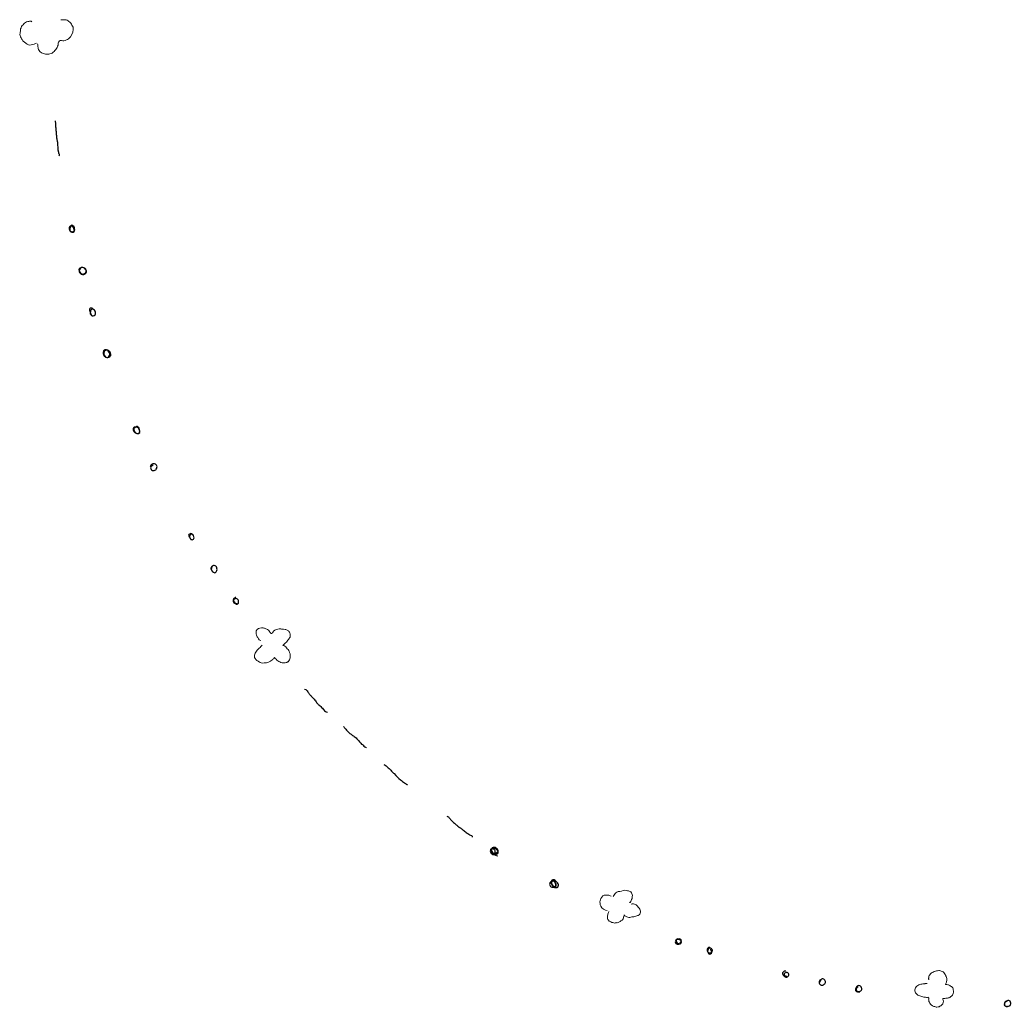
# Model space of a CAD drawing. Header units: millimetres. Extents: x 308.3 to 369, y -220.1 to -160.1.
# Drawn here: x 308.31 to 338.44, y -220.06 to -190.06 of the extents above; entities that cross this region are included whole.
import ezdxf

# ---------------------------------------------------------------- set-up
doc = ezdxf.new("R2010")
doc.units = ezdxf.units.MM
doc.header["$MEASUREMENT"] = 0
doc.layers.add('M-Line', color=7, linetype='Continuous', lineweight=0)

msp = doc.modelspace()

# ---------------------------------------------------------------- linework, layer by layer
at = {"layer": 'M-Line', "color": 18, "lineweight": 13, "true_color": 0x000000}
for points, knots in [([(309.503, -190.705), (309.531, -190.671), (309.613, -190.701), (309.652, -190.694), (309.701, -190.685), (309.757, -190.665), (309.795, -190.633), (309.878, -190.559), (309.933, -190.47), (309.937, -190.358), (309.938, -190.33), (309.936, -190.309), (309.928, -190.283), (309.92, -190.259), (309.907, -190.245), (309.896, -190.222), (309.884, -190.197), (309.884, -190.181), (309.863, -190.16), (309.844, -190.14), (309.826, -190.122), (309.804, -190.107), (309.768, -190.082), (309.727, -190.061), (309.683, -190.06), (309.662, -190.06), (309.642, -190.061), (309.621, -190.06), (309.605, -190.06), (309.562, -190.071), (309.553, -190.06)], [0, 0, 0, 0, 1, 1, 1, 2, 2, 2, 3, 3, 3, 4, 4, 4, 5, 5, 5, 6, 6, 6, 7, 7, 7, 8, 8, 8, 9, 9, 9, 10, 10, 10, 10]), ([(308.672, -190.122), (308.651, -190.086), (308.616, -190.099), (308.586, -190.107), (308.562, -190.114), (308.541, -190.113), (308.517, -190.121), (308.465, -190.139), (308.447, -190.17), (308.412, -190.209), (308.393, -190.232), (308.375, -190.235), (308.364, -190.265), (308.355, -190.287), (308.345, -190.31), (308.337, -190.333), (308.327, -190.367), (308.333, -190.399), (308.326, -190.433), (308.32, -190.459), (308.312, -190.472), (308.313, -190.501), (308.314, -190.553), (308.344, -190.593), (308.367, -190.638), (308.384, -190.671), (308.393, -190.693), (308.424, -190.715), (308.451, -190.734), (308.473, -190.761), (308.501, -190.777), (308.553, -190.806), (308.599, -190.839), (308.66, -190.82), (308.688, -190.811), (308.719, -190.811), (308.747, -190.802), (308.772, -190.794), (308.794, -190.77), (308.821, -190.767)], [0, 0, 0, 0, 1, 1, 1, 2, 2, 2, 3, 3, 3, 4, 4, 4, 5, 5, 5, 6, 6, 6, 7, 7, 7, 8, 8, 8, 9, 9, 9, 10, 10, 10, 11, 11, 11, 12, 12, 12, 13, 13, 13, 13]), ([(308.846, -190.792), (308.863, -190.807), (308.859, -190.828), (308.858, -190.848), (308.858, -190.872), (308.863, -190.882), (308.868, -190.904), (308.873, -190.925), (308.871, -190.939), (308.879, -190.959), (308.888, -190.979), (308.901, -191.005), (308.915, -191.022), (308.972, -191.087), (309.078, -191.102), (309.159, -191.102), (309.212, -191.102), (309.246, -191.098), (309.293, -191.068), (309.339, -191.038), (309.372, -191.009), (309.401, -190.963), (309.428, -190.92), (309.46, -190.879), (309.472, -190.829), (309.479, -190.801), (309.467, -190.726), (309.503, -190.718)], [0, 0, 0, 0, 1, 1, 1, 2, 2, 2, 3, 3, 3, 4, 4, 4, 5, 5, 5, 6, 6, 6, 7, 7, 7, 8, 8, 8, 9, 9, 9, 9]), ([(315.634, -208.924), (315.599, -208.914), (315.571, -208.882), (315.553, -208.852), (315.545, -208.837), (315.535, -208.823), (315.525, -208.809), (315.513, -208.792), (315.511, -208.78), (315.504, -208.761), (315.483, -208.701), (315.478, -208.641), (315.522, -208.59), (315.563, -208.542), (315.643, -208.527), (315.702, -208.538), (315.731, -208.543), (315.764, -208.55), (315.792, -208.563), (315.823, -208.577), (315.862, -208.592), (315.882, -208.62), (315.893, -208.634), (315.901, -208.65), (315.91, -208.664), (315.917, -208.675), (315.931, -208.704), (315.942, -208.711), (315.967, -208.725), (316.005, -208.658), (316.02, -208.641), (316.066, -208.592), (316.131, -208.569), (316.197, -208.569), (316.212, -208.569), (316.231, -208.566), (316.246, -208.568), (316.258, -208.571), (316.267, -208.577), (316.279, -208.577), (316.311, -208.579), (316.341, -208.575), (316.37, -208.583), (316.398, -208.591), (316.428, -208.605), (316.453, -208.62), (316.463, -208.627), (316.481, -208.635), (316.489, -208.643), (316.501, -208.653), (316.511, -208.68), (316.517, -208.695), (316.524, -208.711), (316.527, -208.725), (316.527, -208.742), (316.527, -208.757), (316.532, -208.771), (316.53, -208.786), (316.522, -208.828), (316.5, -208.856), (316.473, -208.888), (316.445, -208.923), (316.419, -208.959), (316.387, -208.991), (316.373, -209.004), (316.36, -209.018), (316.347, -209.032), (316.338, -209.042), (316.318, -209.07), (316.306, -209.074), (316.332, -209.072), (316.343, -209.072), (316.362, -209.09), (316.38, -209.108), (316.402, -209.126), (316.418, -209.146), (316.433, -209.163), (316.445, -209.18), (316.461, -209.197), (316.475, -209.212), (316.494, -209.234), (316.501, -209.253), (316.505, -209.265), (316.505, -209.275), (316.51, -209.288), (316.514, -209.298), (316.523, -209.311), (316.525, -209.321), (316.531, -209.34), (316.527, -209.362), (316.527, -209.381), (316.527, -209.429), (316.526, -209.466), (316.504, -209.509), (316.494, -209.529), (316.483, -209.558), (316.461, -209.568), (316.453, -209.571), (316.444, -209.571), (316.436, -209.575), (316.426, -209.58), (316.419, -209.588), (316.409, -209.592), (316.39, -209.601), (316.36, -209.606), (316.339, -209.6), (316.318, -209.595), (316.301, -209.597), (316.279, -209.594), (316.258, -209.592), (316.233, -209.58), (316.213, -209.572), (316.19, -209.563), (316.176, -209.546), (316.155, -209.536), (316.113, -209.517), (316.08, -209.468), (316.047, -209.437), (316.038, -209.438), (316.034, -209.459), (316.027, -209.466), (316.018, -209.476), (316.007, -209.485), (315.998, -209.495), (315.98, -209.513), (315.959, -209.52), (315.94, -209.536), (315.929, -209.545), (315.92, -209.547), (315.909, -209.554), (315.894, -209.564), (315.889, -209.574), (315.871, -209.579), (315.85, -209.585), (315.827, -209.591), (315.806, -209.595), (315.795, -209.596), (315.784, -209.593), (315.773, -209.594), (315.76, -209.595), (315.748, -209.601), (315.735, -209.603), (315.708, -209.606), (315.67, -209.605), (315.644, -209.596), (315.634, -209.593), (315.621, -209.59), (315.611, -209.586), (315.599, -209.581), (315.596, -209.574), (315.585, -209.567), (315.575, -209.561), (315.562, -209.559), (315.551, -209.553), (315.539, -209.546), (315.528, -209.538), (315.518, -209.528), (315.497, -209.508), (315.477, -209.487), (315.46, -209.464), (315.442, -209.438), (315.441, -209.427), (315.444, -209.398), (315.446, -209.374), (315.444, -209.357), (315.451, -209.333), (315.458, -209.314), (315.467, -209.289), (315.479, -209.271), (315.506, -209.229), (315.548, -209.19), (315.584, -209.156), (315.603, -209.138), (315.62, -209.129), (315.632, -209.106), (315.64, -209.091), (315.66, -209.07), (315.675, -209.065)], [0, 0, 0, 0, 1, 1, 1, 2, 2, 2, 3, 3, 3, 4, 4, 4, 5, 5, 5, 6, 6, 6, 7, 7, 7, 8, 8, 8, 9, 9, 9, 10, 10, 10, 11, 11, 11, 12, 12, 12, 13, 13, 13, 14, 14, 14, 15, 15, 15, 16, 16, 16, 17, 17, 17, 18, 18, 18, 19, 19, 19, 20, 20, 20, 21, 21, 21, 22, 22, 22, 23, 23, 23, 24, 24, 24, 25, 25, 25, 26, 26, 26, 27, 27, 27, 28, 28, 28, 29, 29, 29, 30, 30, 30, 31, 31, 31, 32, 32, 32, 33, 33, 33, 34, 34, 34, 35, 35, 35, 36, 36, 36, 37, 37, 37, 38, 38, 38, 39, 39, 39, 40, 40, 40, 41, 41, 41, 42, 42, 42, 43, 43, 43, 44, 44, 44, 45, 45, 45, 46, 46, 46, 47, 47, 47, 48, 48, 48, 49, 49, 49, 50, 50, 50, 51, 51, 51, 52, 52, 52, 53, 53, 53, 54, 54, 54, 55, 55, 55, 56, 56, 56, 57, 57, 57, 58, 58, 58, 59, 59, 59, 59]), ([(326.346, -216.701), (326.343, -216.668), (326.366, -216.66), (326.384, -216.639), (326.4, -216.619), (326.403, -216.603), (326.426, -216.589), (326.444, -216.577), (326.468, -216.558), (326.489, -216.552), (326.507, -216.547), (326.526, -216.554), (326.544, -216.549), (326.613, -216.532), (326.68, -216.498), (326.755, -216.517), (326.788, -216.526), (326.823, -216.524), (326.854, -216.543), (326.889, -216.563), (326.91, -216.599), (326.923, -216.639), (326.932, -216.666), (326.925, -216.677), (326.919, -216.703), (326.914, -216.723), (326.92, -216.743), (326.914, -216.763), (326.908, -216.782), (326.897, -216.8), (326.89, -216.82), (326.884, -216.837), (326.872, -216.874), (326.855, -216.882), (326.85, -216.88), (326.846, -216.877), (326.842, -216.874)], [0, 0, 0, 0, 1, 1, 1, 2, 2, 2, 3, 3, 3, 4, 4, 4, 5, 5, 5, 6, 6, 6, 7, 7, 7, 8, 8, 8, 9, 9, 9, 10, 10, 10, 11, 11, 11, 12, 12, 12, 12]), ([(326.284, -216.688), (326.256, -216.692), (326.239, -216.666), (326.212, -216.663), (326.198, -216.661), (326.18, -216.663), (326.166, -216.663), (326.136, -216.664), (326.102, -216.66), (326.072, -216.663), (326.011, -216.671), (325.966, -216.746), (325.952, -216.803), (325.942, -216.844), (325.935, -216.86), (325.946, -216.898), (325.956, -216.935), (325.941, -216.965), (325.964, -216.998), (326, -217.053), (326.087, -217.13), (326.16, -217.122)], [0, 0, 0, 0, 1, 1, 1, 2, 2, 2, 3, 3, 3, 4, 4, 4, 5, 5, 5, 6, 6, 6, 7, 7, 7, 7]), ([(326.668, -217.296), (326.651, -217.333), (326.655, -217.372), (326.628, -217.405), (326.61, -217.427), (326.577, -217.44), (326.554, -217.454), (326.529, -217.47), (326.495, -217.489), (326.468, -217.495), (326.456, -217.495), (326.444, -217.494), (326.432, -217.494), (326.423, -217.495), (326.415, -217.499), (326.408, -217.504), (326.385, -217.51), (326.38, -217.503), (326.359, -217.497), (326.336, -217.491), (326.318, -217.495), (326.296, -217.485), (326.279, -217.478), (326.262, -217.469), (326.246, -217.461), (326.215, -217.443), (326.18, -217.406), (326.171, -217.37), (326.164, -217.342), (326.168, -217.287), (326.175, -217.259), (326.179, -217.242), (326.19, -217.225), (326.194, -217.209), (326.198, -217.191), (326.192, -217.172), (326.209, -217.16)], [0, 0, 0, 0, 1, 1, 1, 2, 2, 2, 3, 3, 3, 4, 4, 4, 5, 5, 5, 6, 6, 6, 7, 7, 7, 8, 8, 8, 9, 9, 9, 10, 10, 10, 11, 11, 11, 12, 12, 12, 12]), ([(326.891, -216.936), (326.907, -216.917), (326.936, -216.923), (326.958, -216.924), (326.986, -216.925), (326.993, -216.933), (327.016, -216.946), (327.03, -216.955), (327.044, -216.956), (327.058, -216.968), (327.078, -216.985), (327.09, -217.002), (327.105, -217.023), (327.133, -217.062), (327.169, -217.096), (327.177, -217.147), (327.184, -217.186), (327.159, -217.236), (327.127, -217.26), (327.101, -217.28), (327.065, -217.284), (327.034, -217.294), (327.012, -217.302), (326.988, -217.313), (326.965, -217.318), (326.947, -217.323), (326.929, -217.319), (326.91, -217.322), (326.868, -217.329), (326.829, -217.342), (326.786, -217.327), (326.742, -217.312), (326.696, -217.296), (326.668, -217.259)], [0, 0, 0, 0, 1, 1, 1, 2, 2, 2, 3, 3, 3, 4, 4, 4, 5, 5, 5, 6, 6, 6, 7, 7, 7, 8, 8, 8, 9, 9, 9, 10, 10, 10, 11, 11, 11, 11]), ([(335.936, -219.233), (335.937, -219.22), (335.927, -219.211), (335.926, -219.2), (335.924, -219.189), (335.927, -219.179), (335.929, -219.169), (335.933, -219.145), (335.935, -219.124), (335.946, -219.102), (335.966, -219.066), (335.998, -219.03), (336.035, -219.011), (336.078, -218.988), (336.118, -218.968), (336.167, -218.961), (336.19, -218.957), (336.211, -218.948), (336.234, -218.949), (336.25, -218.949), (336.268, -218.954), (336.285, -218.957), (336.323, -218.963), (336.361, -218.982), (336.385, -219.012), (336.401, -219.032), (336.418, -219.05), (336.427, -219.072), (336.432, -219.084), (336.44, -219.09), (336.447, -219.101), (336.454, -219.111), (336.456, -219.12), (336.46, -219.131), (336.477, -219.176), (336.483, -219.204), (336.476, -219.252), (336.474, -219.269), (336.474, -219.29), (336.469, -219.307), (336.462, -219.328), (336.446, -219.349), (336.443, -219.371), (336.463, -219.38), (336.491, -219.377), (336.513, -219.381), (336.539, -219.386), (336.567, -219.406), (336.591, -219.419), (336.61, -219.429), (336.632, -219.443), (336.647, -219.459), (336.658, -219.47), (336.663, -219.482), (336.669, -219.496), (336.672, -219.501), (336.675, -219.505), (336.677, -219.51), (336.68, -219.521), (336.677, -219.529), (336.677, -219.539), (336.68, -219.564), (336.688, -219.585), (336.684, -219.611), (336.681, -219.638), (336.676, -219.658), (336.662, -219.682), (336.649, -219.703), (336.628, -219.729), (336.607, -219.742), (336.584, -219.756), (336.553, -219.775), (336.526, -219.783), (336.513, -219.787), (336.497, -219.785), (336.483, -219.789), (336.472, -219.792), (336.465, -219.791), (336.454, -219.792), (336.431, -219.793), (336.409, -219.798), (336.386, -219.798), (336.374, -219.798), (336.37, -219.791), (336.364, -219.802), (336.358, -219.812), (336.366, -219.837), (336.369, -219.846), (336.376, -219.872), (336.38, -219.894), (336.373, -219.921), (336.366, -219.946), (336.353, -219.969), (336.334, -219.986), (336.309, -220.009), (336.281, -220.035), (336.25, -220.049), (336.229, -220.059), (336.2, -220.056), (336.178, -220.059), (336.149, -220.062), (336.119, -220.045), (336.09, -220.04), (336.059, -220.034), (336.038, -220.013), (336.011, -219.999), (335.987, -219.987), (335.972, -219.96), (335.962, -219.936), (335.955, -219.92), (335.943, -219.906), (335.938, -219.889), (335.935, -219.873), (335.935, -219.857), (335.931, -219.841), (335.927, -219.827), (335.928, -219.82), (335.93, -219.806), (335.932, -219.789), (335.927, -219.777), (335.927, -219.761), (335.887, -219.769), (335.847, -219.763), (335.806, -219.757), (335.789, -219.754), (335.771, -219.754), (335.755, -219.748), (335.733, -219.739), (335.712, -219.738), (335.69, -219.73), (335.671, -219.724), (335.653, -219.715), (335.634, -219.708), (335.608, -219.698), (335.596, -219.691), (335.575, -219.673), (335.538, -219.645), (335.52, -219.606), (335.513, -219.561), (335.509, -219.536), (335.512, -219.528), (335.521, -219.506), (335.53, -219.487), (335.534, -219.465), (335.546, -219.448), (335.573, -219.411), (335.614, -219.389), (335.657, -219.374), (335.695, -219.361), (335.737, -219.354), (335.777, -219.352), (335.789, -219.351), (335.799, -219.352), (335.811, -219.35), (335.819, -219.349), (335.829, -219.346), (335.837, -219.346), (335.846, -219.345), (335.853, -219.348), (335.861, -219.348), (335.871, -219.347), (335.878, -219.342), (335.887, -219.342)], [0, 0, 0, 0, 1, 1, 1, 2, 2, 2, 3, 3, 3, 4, 4, 4, 5, 5, 5, 6, 6, 6, 7, 7, 7, 8, 8, 8, 9, 9, 9, 10, 10, 10, 11, 11, 11, 12, 12, 12, 13, 13, 13, 14, 14, 14, 15, 15, 15, 16, 16, 16, 17, 17, 17, 18, 18, 18, 19, 19, 19, 20, 20, 20, 21, 21, 21, 22, 22, 22, 23, 23, 23, 24, 24, 24, 25, 25, 25, 26, 26, 26, 27, 27, 27, 28, 28, 28, 29, 29, 29, 30, 30, 30, 31, 31, 31, 32, 32, 32, 33, 33, 33, 34, 34, 34, 35, 35, 35, 36, 36, 36, 37, 37, 37, 38, 38, 38, 39, 39, 39, 40, 40, 40, 41, 41, 41, 42, 42, 42, 43, 43, 43, 44, 44, 44, 45, 45, 45, 46, 46, 46, 47, 47, 47, 48, 48, 48, 49, 49, 49, 50, 50, 50, 51, 51, 51, 52, 52, 52, 53, 53, 53, 54, 54, 54, 54])]:
    msp.add_open_spline(points, degree=3, knots=knots, dxfattribs=at)
at = {"layer": 'M-Line', "color": 18, "lineweight": 25, "true_color": 0x000000}
for points, knots in [([(309.507, -194.19), (309.532, -194.173), (309.501, -194.14), (309.499, -194.119), (309.497, -194.107), (309.501, -194.095), (309.497, -194.083), (309.494, -194.073), (309.487, -194.064), (309.482, -194.054), (309.465, -194.016), (309.474, -193.958), (309.474, -193.916), (309.474, -193.89), (309.466, -193.87), (309.466, -193.845), (309.466, -193.823), (309.469, -193.8), (309.464, -193.779), (309.462, -193.77), (309.458, -193.761), (309.456, -193.752), (309.451, -193.738), (309.451, -193.732), (309.45, -193.717), (309.448, -193.694), (309.441, -193.677), (309.441, -193.653), (309.442, -193.629), (309.433, -193.61), (309.433, -193.587), (309.433, -193.564), (309.429, -193.543), (309.425, -193.52), (309.421, -193.5), (309.429, -193.483), (309.425, -193.463), (309.421, -193.44), (309.416, -193.421), (309.416, -193.397), (309.416, -193.384), (309.42, -193.367), (309.417, -193.355), (309.415, -193.346), (309.409, -193.34), (309.408, -193.33), (309.404, -193.31), (309.408, -193.285), (309.408, -193.264), (309.408, -193.246), (309.411, -193.225), (309.409, -193.207), (309.407, -193.191), (309.397, -193.179), (309.393, -193.165), (309.39, -193.154), (309.392, -193.143), (309.392, -193.132)], [0, 0, 0, 0, 1, 1, 1, 2, 2, 2, 3, 3, 3, 4, 4, 4, 5, 5, 5, 6, 6, 6, 7, 7, 7, 8, 8, 8, 9, 9, 9, 10, 10, 10, 11, 11, 11, 12, 12, 12, 13, 13, 13, 14, 14, 14, 15, 15, 15, 16, 16, 16, 17, 17, 17, 18, 18, 18, 19, 19, 19, 19]), ([(309.871, -196.34), (309.84, -196.34), (309.818, -196.336), (309.813, -196.374), (309.809, -196.396), (309.817, -196.418), (309.822, -196.44), (309.825, -196.455), (309.824, -196.46), (309.838, -196.473), (309.85, -196.484), (309.857, -196.484), (309.872, -196.489), (309.892, -196.496), (309.915, -196.502), (309.937, -196.496), (309.992, -196.48), (309.981, -196.414), (309.969, -196.374), (309.958, -196.336), (309.899, -196.272), (309.865, -196.323), (309.84, -196.36), (309.821, -196.4), (309.829, -196.446), (309.839, -196.498), (309.876, -196.524), (309.929, -196.514), (309.982, -196.504), (309.974, -196.434), (309.956, -196.398), (309.947, -196.379), (309.936, -196.356), (309.918, -196.345), (309.898, -196.333), (309.878, -196.323), (309.855, -196.324)], [0, 0, 0, 0, 1, 1, 1, 2, 2, 2, 3, 3, 3, 4, 4, 4, 5, 5, 5, 6, 6, 6, 7, 7, 7, 8, 8, 8, 9, 9, 9, 10, 10, 10, 11, 11, 11, 12, 12, 12, 12]), ([(310.144, -197.597), (310.085, -197.629), (310.101, -197.682), (310.134, -197.729), (310.149, -197.752), (310.168, -197.769), (310.193, -197.781), (310.223, -197.796), (310.249, -197.782), (310.276, -197.768), (310.319, -197.747), (310.345, -197.682), (310.316, -197.638), (310.286, -197.593), (310.235, -197.586), (310.185, -197.588), (310.158, -197.59), (310.143, -197.61), (310.13, -197.632), (310.115, -197.656), (310.109, -197.679), (310.117, -197.705), (310.124, -197.725), (310.133, -197.745), (310.144, -197.762), (310.16, -197.789), (310.184, -197.795), (310.212, -197.802), (310.268, -197.815), (310.328, -197.766), (310.341, -197.713), (310.348, -197.683), (310.321, -197.657), (310.301, -197.64), (310.291, -197.632), (310.271, -197.602), (310.26, -197.622)], [0, 0, 0, 0, 1, 1, 1, 2, 2, 2, 3, 3, 3, 4, 4, 4, 5, 5, 5, 6, 6, 6, 7, 7, 7, 8, 8, 8, 9, 9, 9, 10, 10, 10, 11, 11, 11, 12, 12, 12, 12]), ([(310.549, -198.862), (310.524, -198.858), (310.514, -198.848), (310.491, -198.862), (310.477, -198.871), (310.461, -198.886), (310.458, -198.903), (310.456, -198.911), (310.461, -198.92), (310.459, -198.929), (310.457, -198.935), (310.451, -198.937), (310.45, -198.944), (310.447, -198.955), (310.448, -198.979), (310.451, -198.99), (310.455, -199.01), (310.472, -199.028), (310.488, -199.04), (310.507, -199.054), (310.522, -199.059), (310.543, -199.054), (310.564, -199.05), (310.587, -199.044), (310.597, -199.021), (310.604, -199.007), (310.609, -198.985), (310.613, -198.97), (310.625, -198.925), (310.582, -198.887), (310.553, -198.858), (310.527, -198.831), (310.491, -198.811), (310.45, -198.82), (310.417, -198.827), (310.43, -198.848), (310.434, -198.87), (310.435, -198.878), (310.432, -198.887), (310.433, -198.895), (310.435, -198.904), (310.44, -198.911), (310.442, -198.92), (310.446, -198.937), (310.448, -198.954), (310.458, -198.969), (310.469, -198.986), (310.48, -198.997), (310.483, -199.019)], [0, 0, 0, 0, 1, 1, 1, 2, 2, 2, 3, 3, 3, 4, 4, 4, 5, 5, 5, 6, 6, 6, 7, 7, 7, 8, 8, 8, 9, 9, 9, 10, 10, 10, 11, 11, 11, 12, 12, 12, 13, 13, 13, 14, 14, 14, 15, 15, 15, 16, 16, 16, 16]), ([(310.987, -200.094), (310.96, -200.086), (310.939, -200.096), (310.913, -200.104), (310.889, -200.112), (310.877, -200.119), (310.87, -200.144), (310.856, -200.189), (310.862, -200.236), (310.89, -200.276), (310.921, -200.32), (310.989, -200.355), (311.019, -200.292), (311.028, -200.274), (311.043, -200.241), (311.044, -200.22), (311.045, -200.199), (311.028, -200.164), (311.019, -200.145), (310.997, -200.103), (310.96, -200.083), (310.913, -200.085), (310.889, -200.087), (310.868, -200.1), (310.855, -200.121), (310.836, -200.15), (310.839, -200.168), (310.845, -200.2), (310.849, -200.223), (310.847, -200.239), (310.863, -200.259), (310.882, -200.283), (310.91, -200.3), (310.937, -200.311), (310.983, -200.33), (311.052, -200.302), (311.072, -200.257), (311.086, -200.226), (311.084, -200.208), (311.07, -200.177), (311.058, -200.146), (311.033, -200.127), (311.004, -200.113), (310.98, -200.101), (310.955, -200.1), (310.93, -200.092), (310.917, -200.088), (310.905, -200.079), (310.893, -200.09), (310.887, -200.096), (310.884, -200.111), (310.88, -200.119)], [0, 0, 0, 0, 1, 1, 1, 2, 2, 2, 3, 3, 3, 4, 4, 4, 5, 5, 5, 6, 6, 6, 7, 7, 7, 8, 8, 8, 9, 9, 9, 10, 10, 10, 11, 11, 11, 12, 12, 12, 13, 13, 13, 14, 14, 14, 15, 15, 15, 16, 16, 16, 17, 17, 17, 17]), ([(311.831, -202.459), (311.821, -202.448), (311.822, -202.436), (311.806, -202.433), (311.794, -202.431), (311.78, -202.439), (311.772, -202.448), (311.76, -202.464), (311.756, -202.494), (311.756, -202.517), (311.757, -202.542), (311.766, -202.564), (311.785, -202.583), (311.796, -202.594), (311.81, -202.599), (311.822, -202.607), (311.836, -202.617), (311.846, -202.627), (311.864, -202.631), (311.876, -202.633), (311.887, -202.633), (311.899, -202.632), (311.92, -202.632), (311.921, -202.632), (311.932, -202.616), (311.949, -202.592), (311.962, -202.572), (311.953, -202.541), (311.94, -202.494), (311.901, -202.439), (311.847, -202.442), (311.828, -202.443), (311.803, -202.452), (311.789, -202.466), (311.767, -202.489), (311.774, -202.517), (311.783, -202.543), (311.793, -202.573), (311.824, -202.599), (311.848, -202.616), (311.869, -202.632), (311.896, -202.643), (311.921, -202.631), (311.988, -202.6), (311.959, -202.513), (311.936, -202.467), (311.924, -202.442), (311.9, -202.419), (311.872, -202.417), (311.858, -202.416), (311.851, -202.416), (311.841, -202.425), (311.833, -202.432), (311.834, -202.44), (311.822, -202.442)], [0, 0, 0, 0, 1, 1, 1, 2, 2, 2, 3, 3, 3, 4, 4, 4, 5, 5, 5, 6, 6, 6, 7, 7, 7, 8, 8, 8, 9, 9, 9, 10, 10, 10, 11, 11, 11, 12, 12, 12, 13, 13, 13, 14, 14, 14, 15, 15, 15, 16, 16, 16, 17, 17, 17, 18, 18, 18, 18]), ([(312.36, -203.583), (312.344, -203.604), (312.315, -203.613), (312.3, -203.632), (312.28, -203.658), (312.282, -203.693), (312.298, -203.72), (312.315, -203.747), (312.36, -203.761), (312.389, -203.757), (312.432, -203.751), (312.454, -203.721), (312.47, -203.684), (312.483, -203.653), (312.488, -203.621), (312.468, -203.591), (312.454, -203.571), (312.424, -203.552), (312.401, -203.55), (312.369, -203.546), (312.339, -203.549), (312.314, -203.57), (312.299, -203.584), (312.291, -203.601), (312.286, -203.621), (312.283, -203.634), (312.286, -203.645), (312.269, -203.649)], [0, 0, 0, 0, 1, 1, 1, 2, 2, 2, 3, 3, 3, 4, 4, 4, 5, 5, 5, 6, 6, 6, 7, 7, 7, 8, 8, 8, 9, 9, 9, 9]), ([(313.534, -205.675), (313.514, -205.698), (313.469, -205.713), (313.467, -205.749), (313.466, -205.771), (313.484, -205.815), (313.496, -205.832), (313.515, -205.858), (313.543, -205.861), (313.572, -205.853), (313.604, -205.844), (313.612, -205.802), (313.604, -205.774), (313.596, -205.743), (313.593, -205.724), (313.567, -205.7), (313.545, -205.679), (313.515, -205.667), (313.484, -205.674), (313.469, -205.678), (313.456, -205.692), (313.447, -205.704), (313.434, -205.718), (313.433, -205.726), (313.443, -205.745), (313.455, -205.769), (313.472, -205.792), (313.484, -205.816)], [0, 0, 0, 0, 1, 1, 1, 2, 2, 2, 3, 3, 3, 4, 4, 4, 5, 5, 5, 6, 6, 6, 7, 7, 7, 8, 8, 8, 9, 9, 9, 9]), ([(314.171, -206.667), (314.162, -206.674), (314.146, -206.679), (314.141, -206.69), (314.136, -206.697), (314.139, -206.704), (314.137, -206.712), (314.133, -206.725), (314.128, -206.733), (314.129, -206.75), (314.132, -206.792), (314.16, -206.816), (314.192, -206.841), (314.222, -206.865), (314.253, -206.869), (314.278, -206.838), (314.301, -206.809), (314.31, -206.774), (314.302, -206.737), (314.295, -206.704), (314.277, -206.664), (314.245, -206.65), (314.213, -206.637), (314.181, -206.643), (314.154, -206.665), (314.129, -206.686), (314.105, -206.705), (314.115, -206.742), (314.118, -206.754), (314.124, -206.772), (314.131, -206.783), (314.14, -206.797), (314.173, -206.799), (314.171, -206.816)], [0, 0, 0, 0, 1, 1, 1, 2, 2, 2, 3, 3, 3, 4, 4, 4, 5, 5, 5, 6, 6, 6, 7, 7, 7, 8, 8, 8, 9, 9, 9, 10, 10, 10, 11, 11, 11, 11]), ([(314.873, -207.61), (314.858, -207.612), (314.845, -207.623), (314.832, -207.631), (314.823, -207.636), (314.806, -207.642), (314.8, -207.653), (314.781, -207.688), (314.817, -207.725), (314.834, -207.75), (314.853, -207.779), (314.878, -207.825), (314.918, -207.816), (314.954, -207.808), (314.962, -207.759), (314.961, -207.73), (314.959, -207.699), (314.941, -207.66), (314.907, -207.651), (314.876, -207.642), (314.838, -207.654), (314.816, -207.675), (314.8, -207.69), (314.786, -207.703), (314.79, -207.725), (314.793, -207.739), (314.805, -207.766), (314.815, -207.775), (314.828, -207.788), (314.849, -207.787), (314.865, -207.791), (314.884, -207.797), (314.895, -207.8), (314.915, -207.8)], [0, 0, 0, 0, 1, 1, 1, 2, 2, 2, 3, 3, 3, 4, 4, 4, 5, 5, 5, 6, 6, 6, 7, 7, 7, 8, 8, 8, 9, 9, 9, 10, 10, 10, 11, 11, 11, 11]), ([(316.966, -210.396), (316.992, -210.396), (317.009, -210.412), (317.024, -210.431), (317.037, -210.448), (317.05, -210.459), (317.059, -210.479), (317.074, -210.51), (317.102, -210.534), (317.123, -210.562), (317.132, -210.573), (317.142, -210.583), (317.15, -210.594), (317.161, -210.611), (317.175, -210.621), (317.189, -210.636), (317.22, -210.667), (317.251, -210.698), (317.277, -210.731), (317.29, -210.749), (317.308, -210.766), (317.32, -210.784), (317.326, -210.794), (317.325, -210.808), (317.331, -210.816), (317.338, -210.825), (317.346, -210.828), (317.355, -210.836), (317.363, -210.844), (317.369, -210.855), (317.379, -210.863), (317.389, -210.872), (317.4, -210.876), (317.41, -210.884), (317.428, -210.896), (317.44, -210.915), (317.456, -210.929), (317.49, -210.961), (317.525, -210.993), (317.553, -211.031), (317.566, -211.048), (317.579, -211.063), (317.596, -211.074), (317.613, -211.086), (317.634, -211.088), (317.65, -211.101), (317.646, -211.106), (317.642, -211.108), (317.636, -211.107)], [0, 0, 0, 0, 1, 1, 1, 2, 2, 2, 3, 3, 3, 4, 4, 4, 5, 5, 5, 6, 6, 6, 7, 7, 7, 8, 8, 8, 9, 9, 9, 10, 10, 10, 11, 11, 11, 12, 12, 12, 13, 13, 13, 14, 14, 14, 15, 15, 15, 16, 16, 16, 16]), ([(318.145, -211.531), (318.171, -211.556), (318.193, -211.588), (318.216, -211.617), (318.23, -211.635), (318.246, -211.652), (318.261, -211.669), (318.273, -211.685), (318.289, -211.692), (318.302, -211.707), (318.314, -211.721), (318.328, -211.736), (318.343, -211.746), (318.358, -211.756), (318.366, -211.756), (318.378, -211.77), (318.402, -211.798), (318.444, -211.813), (318.475, -211.836), (318.494, -211.85), (318.512, -211.866), (318.529, -211.882), (318.546, -211.898), (318.556, -211.909), (318.568, -211.928), (318.58, -211.945), (318.598, -211.957), (318.611, -211.973), (318.624, -211.989), (318.634, -212.004), (318.649, -212.018), (318.665, -212.035), (318.681, -212.054), (318.699, -212.068), (318.713, -212.08), (318.727, -212.088), (318.74, -212.101), (318.758, -212.12), (318.777, -212.136), (318.798, -212.151), (318.811, -212.16), (318.826, -212.164), (318.836, -212.176), (318.833, -212.18), (318.828, -212.183), (318.823, -212.184)], [0, 0, 0, 0, 1, 1, 1, 2, 2, 2, 3, 3, 3, 4, 4, 4, 5, 5, 5, 6, 6, 6, 7, 7, 7, 8, 8, 8, 9, 9, 9, 10, 10, 10, 11, 11, 11, 12, 12, 12, 13, 13, 13, 14, 14, 14, 15, 15, 15, 15]), ([(319.369, -212.691), (319.402, -212.69), (319.436, -212.725), (319.46, -212.745), (319.493, -212.771), (319.523, -212.804), (319.555, -212.832), (319.574, -212.849), (319.59, -212.871), (319.61, -212.887), (319.627, -212.901), (319.635, -212.916), (319.65, -212.931), (319.663, -212.944), (319.678, -212.951), (319.689, -212.966), (319.745, -213.039), (319.814, -213.093), (319.882, -213.154), (319.917, -213.186), (319.956, -213.218), (319.997, -213.243), (320.01, -213.251), (320.019, -213.256), (320.031, -213.265), (320.037, -213.27), (320.043, -213.278), (320.051, -213.282), (320.059, -213.286), (320.069, -213.286), (320.076, -213.291), (320.084, -213.296), (320.087, -213.306), (320.094, -213.31), (320.087, -213.304), (320.081, -213.298), (320.072, -213.295)], [0, 0, 0, 0, 1, 1, 1, 2, 2, 2, 3, 3, 3, 4, 4, 4, 5, 5, 5, 6, 6, 6, 7, 7, 7, 8, 8, 8, 9, 9, 9, 10, 10, 10, 11, 11, 11, 12, 12, 12, 12]), ([(321.285, -214.261), (321.325, -214.269), (321.346, -214.291), (321.371, -214.319), (321.382, -214.33), (321.386, -214.346), (321.394, -214.36), (321.406, -214.379), (321.427, -214.386), (321.442, -214.401), (321.459, -214.417), (321.475, -214.434), (321.492, -214.451), (321.508, -214.467), (321.524, -214.475), (321.542, -214.488), (321.551, -214.494), (321.553, -214.502), (321.56, -214.509), (321.569, -214.519), (321.58, -214.524), (321.589, -214.534), (321.606, -214.55), (321.622, -214.563), (321.641, -214.577), (321.65, -214.584), (321.657, -214.594), (321.667, -214.6), (321.676, -214.606), (321.687, -214.607), (321.695, -214.613), (321.704, -214.62), (321.711, -214.63), (321.72, -214.637), (321.729, -214.644), (321.739, -214.646), (321.749, -214.651), (321.768, -214.663), (321.781, -214.68), (321.8, -214.693), (321.819, -214.706), (321.838, -214.716), (321.856, -214.732), (321.886, -214.759), (321.919, -214.785), (321.953, -214.807), (321.97, -214.817), (321.988, -214.827), (322.005, -214.838), (322.021, -214.848), (322.046, -214.851), (322.06, -214.866), (322.053, -214.876), (322.054, -214.886), (322.054, -214.897)], [0, 0, 0, 0, 1, 1, 1, 2, 2, 2, 3, 3, 3, 4, 4, 4, 5, 5, 5, 6, 6, 6, 7, 7, 7, 8, 8, 8, 9, 9, 9, 10, 10, 10, 11, 11, 11, 12, 12, 12, 13, 13, 13, 14, 14, 14, 15, 15, 15, 16, 16, 16, 17, 17, 17, 18, 18, 18, 18]), ([(322.619, -215.298), (322.567, -215.327), (322.677, -215.458), (322.726, -215.42), (322.75, -215.402), (322.764, -215.368), (322.757, -215.339), (322.755, -215.327), (322.753, -215.303), (322.747, -215.293), (322.74, -215.284), (322.715, -215.264), (322.706, -215.26), (322.687, -215.251), (322.644, -215.239), (322.626, -215.256), (322.602, -215.279), (322.625, -215.32), (322.643, -215.339), (322.69, -215.387), (322.771, -215.405), (322.821, -215.352), (322.849, -215.322), (322.848, -215.294), (322.826, -215.263), (322.807, -215.236), (322.77, -215.21), (322.736, -215.206), (322.711, -215.204), (322.684, -215.204), (322.666, -215.223), (322.647, -215.244), (322.638, -215.28), (322.645, -215.308), (322.652, -215.337), (322.684, -215.367), (322.707, -215.382), (322.723, -215.393), (322.73, -215.401), (322.748, -215.406), (322.765, -215.412), (322.779, -215.415), (322.797, -215.414), (322.83, -215.412), (322.854, -215.381), (322.851, -215.348), (322.848, -215.313), (322.812, -215.28), (322.784, -215.265), (322.758, -215.249), (322.714, -215.23), (322.683, -215.241), (322.643, -215.255), (322.637, -215.301), (322.652, -215.333), (322.682, -215.4), (322.745, -215.449), (322.816, -215.465), (322.816, -215.467), (322.817, -215.469), (322.817, -215.471)], [0, 0, 0, 0, 1, 1, 1, 2, 2, 2, 3, 3, 3, 4, 4, 4, 5, 5, 5, 6, 6, 6, 7, 7, 7, 8, 8, 8, 9, 9, 9, 10, 10, 10, 11, 11, 11, 12, 12, 12, 13, 13, 13, 14, 14, 14, 15, 15, 15, 16, 16, 16, 17, 17, 17, 18, 18, 18, 19, 19, 19, 20, 20, 20, 20]), ([(324.527, -216.204), (324.47, -216.235), (324.446, -216.302), (324.494, -216.353), (324.513, -216.373), (324.549, -216.399), (324.577, -216.401), (324.611, -216.403), (324.616, -216.347), (324.609, -216.324), (324.593, -216.264), (324.543, -216.212), (324.481, -216.236), (324.456, -216.246), (324.427, -216.258), (324.42, -216.287), (324.412, -216.315), (324.403, -216.348), (324.423, -216.373), (324.442, -216.399), (324.468, -216.418), (324.501, -216.419), (324.532, -216.42), (324.578, -216.424), (324.592, -216.388), (324.601, -216.365), (324.595, -216.329), (324.593, -216.306), (324.592, -216.28), (324.592, -216.283), (324.577, -216.262), (324.564, -216.244), (324.559, -216.231), (324.537, -216.22), (324.51, -216.205), (324.488, -216.195), (324.469, -216.224), (324.45, -216.256), (324.454, -216.286), (324.463, -216.319), (324.479, -216.378), (324.555, -216.437), (324.617, -216.428), (324.628, -216.426), (324.65, -216.42), (324.658, -216.412), (324.668, -216.4), (324.676, -216.374), (324.676, -216.359), (324.677, -216.341), (324.678, -216.327), (324.668, -216.312), (324.657, -216.293), (324.648, -216.277), (324.633, -216.262), (324.621, -216.25), (324.607, -216.241), (324.595, -216.229), (324.581, -216.214), (324.573, -216.201), (324.549, -216.196), (324.537, -216.194), (324.518, -216.194), (324.507, -216.195), (324.49, -216.197), (324.484, -216.208), (324.47, -216.212)], [0, 0, 0, 0, 1, 1, 1, 2, 2, 2, 3, 3, 3, 4, 4, 4, 5, 5, 5, 6, 6, 6, 7, 7, 7, 8, 8, 8, 9, 9, 9, 10, 10, 10, 11, 11, 11, 12, 12, 12, 13, 13, 13, 14, 14, 14, 15, 15, 15, 16, 16, 16, 17, 17, 17, 18, 18, 18, 19, 19, 19, 20, 20, 20, 21, 21, 21, 22, 22, 22, 22]), ([(328.305, -217.984), (328.295, -217.996), (328.275, -217.989), (328.266, -218.003), (328.258, -218.014), (328.254, -218.034), (328.257, -218.048), (328.26, -218.062), (328.264, -218.077), (328.269, -218.091), (328.276, -218.112), (328.288, -218.119), (328.308, -218.124), (328.332, -218.13), (328.379, -218.145), (328.401, -218.124), (328.411, -218.114), (328.417, -218.093), (328.417, -218.08), (328.417, -218.061), (328.409, -218.047), (328.395, -218.035), (328.369, -218.014), (328.338, -218.003), (328.305, -218.003), (328.287, -218.003), (328.273, -218), (328.259, -218.011), (328.246, -218.02), (328.237, -218.037), (328.232, -218.052), (328.222, -218.086), (328.24, -218.123), (328.268, -218.14), (328.294, -218.156), (328.332, -218.154), (328.359, -218.14), (328.378, -218.129), (328.385, -218.11), (328.394, -218.09), (328.4, -218.076), (328.415, -218.049), (328.414, -218.034), (328.413, -218.009), (328.389, -218.005), (328.373, -217.994), (328.365, -217.988), (328.359, -217.978), (328.349, -217.979), (328.341, -217.979), (328.328, -217.991), (328.324, -217.997)], [0, 0, 0, 0, 1, 1, 1, 2, 2, 2, 3, 3, 3, 4, 4, 4, 5, 5, 5, 6, 6, 6, 7, 7, 7, 8, 8, 8, 9, 9, 9, 10, 10, 10, 11, 11, 11, 12, 12, 12, 13, 13, 13, 14, 14, 14, 15, 15, 15, 16, 16, 16, 17, 17, 17, 17]), ([(329.266, -218.239), (329.243, -218.249), (329.223, -218.252), (329.21, -218.276), (329.202, -218.291), (329.197, -218.3), (329.198, -218.318), (329.2, -218.352), (329.213, -218.393), (329.248, -218.408), (329.284, -218.423), (329.325, -218.409), (329.347, -218.375), (329.354, -218.365), (329.353, -218.354), (329.355, -218.342), (329.357, -218.329), (329.359, -218.326), (329.354, -218.313), (329.345, -218.293), (329.323, -218.277), (329.302, -218.271), (329.26, -218.259), (329.226, -218.293), (329.217, -218.332), (329.212, -218.351), (329.21, -218.362), (329.215, -218.381), (329.222, -218.405), (329.231, -218.425), (329.253, -218.441), (329.269, -218.452), (329.286, -218.453), (329.304, -218.442), (329.326, -218.429), (329.336, -218.412), (329.335, -218.387), (329.333, -218.354), (329.325, -218.318), (329.285, -218.319)], [0, 0, 0, 0, 1, 1, 1, 2, 2, 2, 3, 3, 3, 4, 4, 4, 5, 5, 5, 6, 6, 6, 7, 7, 7, 8, 8, 8, 9, 9, 9, 10, 10, 10, 11, 11, 11, 12, 12, 12, 13, 13, 13, 13]), ([(331.586, -218.97), (331.568, -218.968), (331.561, -218.96), (331.542, -218.972), (331.529, -218.98), (331.515, -218.99), (331.505, -219.001), (331.494, -219.013), (331.485, -219.029), (331.486, -219.046), (331.487, -219.065), (331.5, -219.074), (331.51, -219.088), (331.53, -219.115), (331.555, -219.146), (331.592, -219.151), (331.621, -219.154), (331.659, -219.132), (331.673, -219.107), (331.687, -219.081), (331.676, -219.041), (331.654, -219.023), (331.645, -219.015), (331.622, -219.007), (331.61, -219.009), (331.604, -219.009), (331.599, -219.013), (331.592, -219.014), (331.585, -219.014), (331.58, -219.013), (331.573, -219.015), (331.542, -219.024), (331.529, -219.058), (331.542, -219.085), (331.557, -219.116), (331.591, -219.125), (331.623, -219.125)], [0, 0, 0, 0, 1, 1, 1, 2, 2, 2, 3, 3, 3, 4, 4, 4, 5, 5, 5, 6, 6, 6, 7, 7, 7, 8, 8, 8, 9, 9, 9, 10, 10, 10, 11, 11, 11, 12, 12, 12, 12]), ([(332.683, -219.231), (332.666, -219.227), (332.659, -219.222), (332.643, -219.231), (332.628, -219.24), (332.62, -219.25), (332.611, -219.265), (332.59, -219.297), (332.595, -219.32), (332.613, -219.353), (332.629, -219.381), (332.657, -219.398), (332.689, -219.398), (332.722, -219.398), (332.752, -219.373), (332.773, -219.352), (332.799, -219.327), (332.802, -219.292), (332.784, -219.262), (332.776, -219.247), (332.77, -219.232), (332.758, -219.223), (332.746, -219.213), (332.731, -219.204), (332.716, -219.201), (332.683, -219.193), (332.655, -219.222), (332.64, -219.248), (332.631, -219.263), (332.625, -219.276), (332.62, -219.293), (332.617, -219.303), (332.618, -219.331), (332.603, -219.33)], [0, 0, 0, 0, 1, 1, 1, 2, 2, 2, 3, 3, 3, 4, 4, 4, 5, 5, 5, 6, 6, 6, 7, 7, 7, 8, 8, 8, 9, 9, 9, 10, 10, 10, 11, 11, 11, 11]), ([(333.787, -219.454), (333.758, -219.449), (333.729, -219.494), (333.726, -219.519), (333.724, -219.532), (333.731, -219.547), (333.738, -219.559), (333.752, -219.582), (333.765, -219.584), (333.788, -219.584), (333.822, -219.584), (333.869, -219.581), (333.887, -219.548), (333.903, -219.517), (333.899, -219.476), (333.877, -219.448), (333.856, -219.42), (333.816, -219.393), (333.781, -219.41), (333.752, -219.425), (333.725, -219.455), (333.712, -219.485), (333.699, -219.518), (333.69, -219.554), (333.725, -219.578), (333.732, -219.583), (333.742, -219.587), (333.75, -219.59), (333.759, -219.595), (333.764, -219.597), (333.775, -219.597), (333.782, -219.597), (333.791, -219.595), (333.798, -219.596), (333.807, -219.598), (333.815, -219.605), (333.824, -219.603)], [0, 0, 0, 0, 1, 1, 1, 2, 2, 2, 3, 3, 3, 4, 4, 4, 5, 5, 5, 6, 6, 6, 7, 7, 7, 8, 8, 8, 9, 9, 9, 10, 10, 10, 11, 11, 11, 12, 12, 12, 12]), ([(338.301, -219.888), (338.265, -219.909), (338.219, -219.932), (338.226, -219.981), (338.232, -220.022), (338.273, -220.033), (338.311, -220.037), (338.342, -220.041), (338.378, -220.027), (338.401, -220.007), (338.436, -219.976), (338.425, -219.949), (338.416, -219.913), (338.407, -219.877), (338.408, -219.865), (338.363, -219.86), (338.336, -219.856), (338.284, -219.872), (338.263, -219.891), (338.235, -219.916), (338.228, -219.955), (338.236, -219.988), (338.243, -220.017), (338.279, -220.057), (338.314, -220.049)], [0, 0, 0, 0, 1, 1, 1, 2, 2, 2, 3, 3, 3, 4, 4, 4, 5, 5, 5, 6, 6, 6, 7, 7, 7, 8, 8, 8, 8])]:
    msp.add_open_spline(points, degree=3, knots=knots, dxfattribs=at)

doc.saveas('drawing.dxf')
